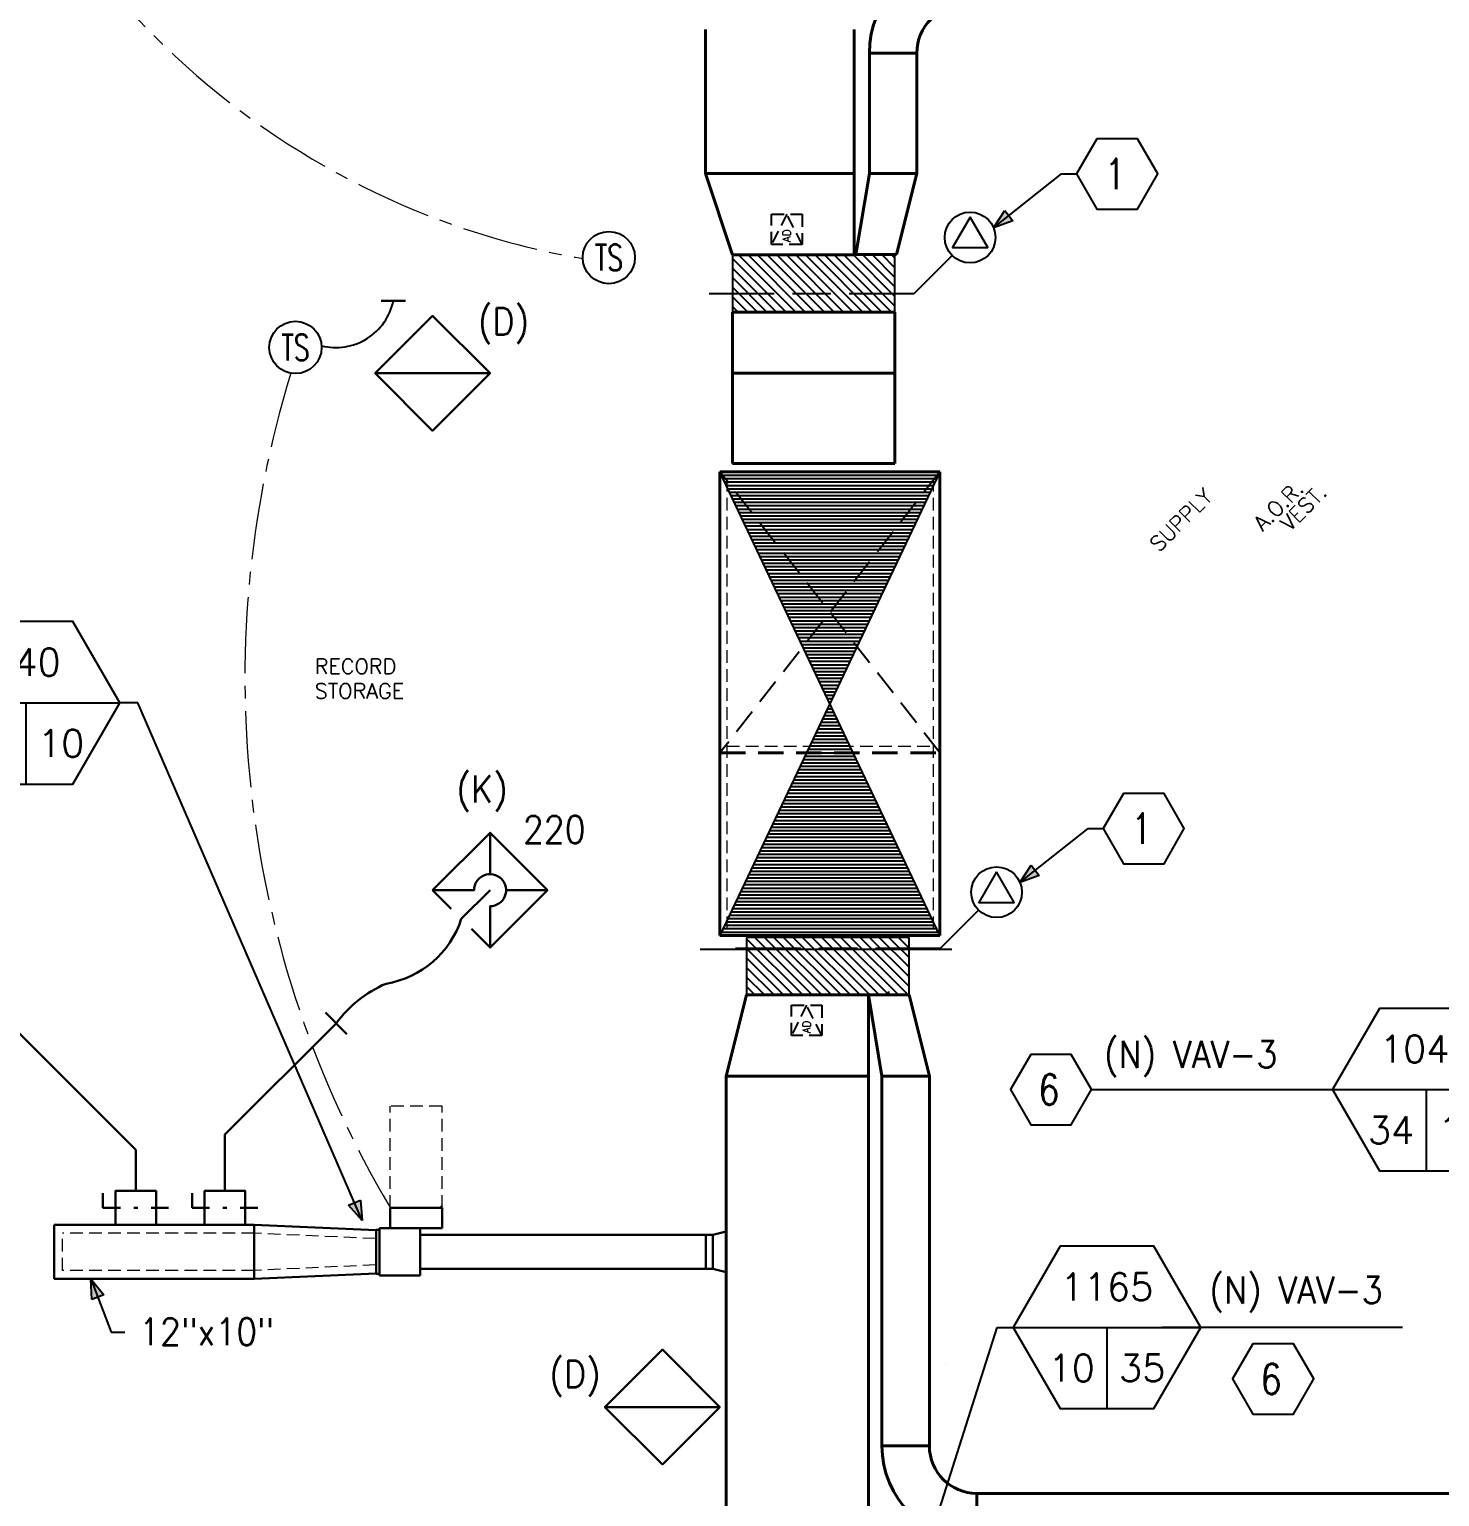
# Model space of a CAD drawing. Header units: inches. Extents: x 51 to 3278, y 66 to 1678.
# Drawn here: x 1997.8 to 2414.5, y 694.9 to 1128.5 of the extents above; entities that cross this region are included whole.
import ezdxf
from ezdxf.enums import TextEntityAlignment as Align

# ---------------------------------------------------------------- set-up
doc = ezdxf.new("R2010")
doc.units = ezdxf.units.IN
doc.header["$LTSCALE"] = 30
doc.header["$MEASUREMENT"] = 0
for name, pattern in [('CENTER2', [1.125, 0.75, -0.125, 0.125, -0.125]), ('HIDDEN', [0.375, 0.25, -0.125]), ('HIDDEN2', [0.1875, 0.125, -0.0625])]:
    doc.linetypes.add(name, pattern=pattern)
for name, color, linetype, lineweight in [('FAB', 4, 'Continuous', 25), ('LIN', 4, 'HIDDEN2', 18), ('m-devc-text', 71, 'Continuous', 25), ('M-HVAC-EXST-DUCT', 4, 'Continuous', 40), ('M-HVAC-FILL', 4, 'Continuous', 25), ('M-HVAC-NEWW-DIFF', 6, 'Continuous', 30), ('M-HVAC-NEWW-DUCT', 1, 'Continuous', 30), ('M-HVAC-NEWW-STAT', 3, 'Continuous', 25), ('M-HVAC-NEWW-STAT-WIRE', 2, 'CENTER2', 20), ('M-TEXT', 71, 'Continuous', 25), ('SLEEVE', 4, 'Continuous', 25)]:
    doc.layers.add(name, color=color, linetype=linetype, lineweight=lineweight)
doc.layers.add('HATCH-DU', color=4, linetype='Continuous')
doc.layers.add('ROOMNAMES', color=8, linetype='Continuous')
doc.styles.add('18STD', font='simplex.shx', dxfattribs={"height": 9})
doc.styles.add('A', font='SIMPLEX.shx', dxfattribs={"width": 0.9, "height": 8})
doc.styles.get("Standard").update_dxf_attribs({"font": 'simplex.shx'})
doc.dimstyles.get("Standard").update_dxf_attribs({"dimtxt": 0.18, "dimasz": 0.18, "dimexe": 0.18, "dimexo": 0.0625, "dimgap": 0.09, "dimtad": 0, "dimtih": 1, "dimtoh": 1, "dimdec": 4, "dimzin": 0, "dimdsep": 46, "dimtxsty": 'Standard', "dimcen": 0.09, "dimadec": 0, "dimazin": 0, "dimtfac": 1, "dimtdec": 4, "dimtofl": 0, "dimtmove": 0, "dimatfit": 3, "dimfxl": 1, "dimtolj": 1, "dimtzin": 0, "dimarcsym": 0})

# ---------------------------------------------------------------- blocks, each defined once
blk = doc.blocks.new('Hva-Ret01')
at = {"ltscale": 0.5}
blk.add_lwpolyline([(0, 24), (24, 0), (0, 0), (0, 24), (24, 0), (24, 24)], close=True, dxfattribs=at)
blk = doc.blocks.new('std-blk02')
blk.add_lwpolyline([(-0.0548, 0.1103), (-0.1173, 0.0021), (-0.0548, -0.1062), (0.0702, -0.1062), (0.1327, 0.0021), (0.0702, 0.1103)], close=True)
at = {"layer": 'M-TEXT', "width": 0.8}
blk.add_attdef('TYPE', text='', height=0.0938, dxfattribs=at).set_placement((0.0012, 0.0021), align=Align.MIDDLE)
blk = doc.blocks.new('Hva-Std03')
for p, q in [((-0.2887, 0), (0.2887, 0)), ((0, 0), (0, -0.25))]:
    blk.add_line(p, q)
blk.add_lwpolyline([(-0.1443, 0.25), (-0.2887, 0), (-0.1443, -0.25), (0.1443, -0.25), (0.2887, 0), (0.1443, 0.25)], close=True)
for p in [(0, 0.125), (-0.1083, -0.125), (0.1083, -0.125)]:
    blk.add_attdef('#', text='', height=0.0833).set_placement(p, align=Align.MIDDLE)
blk = doc.blocks.new('AHJ')
for p, q in [((-6, 2), (0, 0)), ((-6, -2), (-6, 2)), ((0, 0), (-6, -2))]:
    blk.add_line(p, q)
blk.add_solid([(0, 0), (-6, 2), (-6, -2)])
blk = doc.blocks.new('HVA-bkt2')
blk.add_line((0, 0.046875), (0, -0.046875))
blk = doc.blocks.new('Hva-Tst03')
at = {"ltscale": 0.35}
blk.add_circle((0, 0), 0.0804, dxfattribs=at)
at = {"layer": 'm-devc-text', "width": 0.7}
blk.add_attdef('TS', text='', height=0.0802, dxfattribs=at).set_placement((0, 0), align=Align.MIDDLE)
blk = doc.blocks.new('Hva-Dif01')
for p, q in [((0, 24), (8.65, 15.35)), ((24, 16.22), (24, 24)), ((12, 12), (24, 12)), ((8.65, 8.65), (0, 0)), ((24, 0), (24, 7.78))]:
    blk.add_line(p, q)
blk.add_lwpolyline([(24, 0), (0, 0), (0, 24), (24, 24), (15.35, 15.35, 2.414214), (15.35, 8.65)], format="xyb", close=True)
blk = doc.blocks.new('Hva-Ftg02')
blk.add_line((-0.1011, 0.0521), (-0.1011, 0.0975))
at = {"linetype": 'Continuous'}
for p, q in [((-0.0469, 0.0521), (-0.1011, 0.0521)), ((0.0059, 0.0521), (-0.0059, 0.0521)), ((0.1011, 0.0521), (0.0469, 0.0521))]:
    blk.add_line(p, q, dxfattribs=at)
blk.add_lwpolyline([(0.0625, 0), (0.0625, 0.1042), (-0.0625, 0.1042), (-0.0625, 0)])
blk = doc.blocks.new('Std-Blk14')
blk.add_lwpolyline([(0.0625, 0.1083), (0, 0), (0.0625, -0.1083), (0.1875, -0.1083), (0.25, 0), (0.1875, 0.1083)], close=True)
at = {"layer": 'M-TEXT', "width": 0.8}
blk.add_attdef('TYPE', text='', height=0.0938, dxfattribs=at).set_placement((0.1185, 0), align=Align.MIDDLE)

msp = doc.modelspace()

# ---------------------------------------------------------------- linework, layer by layer
at = {"layer": 'FAB', "linetype": 'HIDDEN2'}
for p, q in [((2217.1, 1073.9), (2226.1, 1073.9)), ((2217.1, 1064.9), (2217.1, 1073.9)), ((2221.6, 1073.9), (2217.1, 1064.9)), ((2226.1, 1064.9), (2221.6, 1073.9)), ((2226.1, 1073.9), (2226.1, 1064.9)), ((2226.1, 1064.9), (2217.1, 1064.9)), ((2222.95, 840.1), (2231.95, 840.1)), ((2222.95, 831.1), (2222.95, 840.1)), ((2227.45, 840.1), (2222.95, 831.1)), ((2231.95, 831.1), (2227.45, 840.1)), ((2231.95, 840.1), (2231.95, 831.1)), ((2231.95, 831.1), (2222.95, 831.1))]:
    msp.add_line(p, q, dxfattribs=at)
at = {"layer": 'FAB'}
for p, q in [((2266.86, 860.68), (2201.86, 997.68)), ((2266.86, 997.68), (2201.86, 860.68))]:
    msp.add_line(p, q, dxfattribs=at)
at = {"layer": 'FAB', "linetype": 'HIDDEN'}
for p, q in [((2266.86, 997.68), (2201.86, 914.68)), ((2266.86, 914.68), (2201.86, 997.68))]:
    msp.add_line(p, q, dxfattribs=at)
at = {"layer": 'HATCH-DU', "color": 8}
for p, q in [((2221.41, 1044.89), (2205.55, 1060.76)), ((2224.24, 1044.89), (2207.24, 1061.89)), ((2227.07, 1044.89), (2210.07, 1061.89)), ((2229.89, 1044.89), (2212.89, 1061.89)), ((2232.72, 1044.89), (2215.72, 1061.89)), ((2235.55, 1044.89), (2218.55, 1061.89)), ((2238.38, 1044.89), (2221.38, 1061.89)), ((2241.21, 1044.89), (2224.21, 1061.89)), ((2244.04, 1044.89), (2227.04, 1061.89)), ((2246.86, 1044.89), (2229.86, 1061.89)), ((2249.69, 1044.89), (2232.69, 1061.89)), ((2252.52, 1044.89), (2235.52, 1061.89)), ((2253.55, 1046.7), (2238.35, 1061.89)), ((2253.55, 1049.52), (2241.18, 1061.89)), ((2253.55, 1052.35), (2244.01, 1061.89)), ((2253.55, 1055.18), (2246.83, 1061.89)), ((2253.55, 1058.01), (2249.66, 1061.89)), ((2253.55, 1060.84), (2252.49, 1061.89)), ((2254.01, 1061.89), (2254.01, 1061.89)), ((2218.58, 1044.89), (2205.55, 1057.93)), ((2215.75, 1044.89), (2205.55, 1055.1)), ((2212.92, 1044.89), (2205.55, 1052.27)), ((2210.09, 1044.89), (2205.55, 1049.44)), ((2207.27, 1044.89), (2205.55, 1046.61)), ((2266.36, 996.62), (2202.36, 996.62)), ((2265.88, 995.62), (2202.84, 995.62)), ((2265.41, 994.62), (2203.31, 994.62)), ((2264.93, 993.62), (2203.79, 993.62)), ((2264.46, 992.62), (2204.26, 992.62)), ((2263.99, 991.62), (2204.73, 991.62)), ((2263.51, 990.62), (2205.21, 990.62)), ((2263.04, 989.62), (2205.68, 989.62)), ((2262.56, 988.62), (2206.16, 988.62)), ((2262.09, 987.62), (2206.63, 987.62)), ((2261.61, 986.62), (2207.11, 986.62)), ((2261.14, 985.62), (2207.58, 985.62)), ((2260.66, 984.62), (2208.06, 984.62)), ((2260.19, 983.62), (2208.53, 983.62)), ((2259.72, 982.62), (2209, 982.62)), ((2259.24, 981.62), (2209.48, 981.62)), ((2258.77, 980.62), (2209.95, 980.62)), ((2258.29, 979.62), (2210.43, 979.62)), ((2257.82, 978.62), (2210.9, 978.62)), ((2257.34, 977.62), (2211.38, 977.62)), ((2256.87, 976.62), (2211.85, 976.62)), ((2256.39, 975.62), (2212.33, 975.62)), ((2255.92, 974.62), (2212.8, 974.62)), ((2255.45, 973.62), (2213.27, 973.62)), ((2254.97, 972.62), (2213.75, 972.62)), ((2254.5, 971.62), (2214.22, 971.62)), ((2254.02, 970.62), (2214.7, 970.62)), ((2253.55, 969.62), (2215.17, 969.62)), ((2253.07, 968.62), (2215.65, 968.62)), ((2252.6, 967.62), (2216.12, 967.62)), ((2252.12, 966.62), (2216.6, 966.62)), ((2251.65, 965.62), (2217.07, 965.62)), ((2251.18, 964.62), (2217.54, 964.62)), ((2250.7, 963.62), (2218.02, 963.62)), ((2250.23, 962.62), (2218.49, 962.62)), ((2249.75, 961.62), (2218.97, 961.62)), ((2249.28, 960.62), (2219.44, 960.62)), ((2248.8, 959.62), (2219.92, 959.62)), ((2248.33, 958.62), (2220.39, 958.62)), ((2247.85, 957.62), (2220.87, 957.62)), ((2247.38, 956.62), (2221.34, 956.62)), ((2246.91, 955.62), (2221.81, 955.62)), ((2246.43, 954.62), (2222.29, 954.62)), ((2245.96, 953.62), (2222.76, 953.62)), ((2245.48, 952.62), (2223.24, 952.62)), ((2245.01, 951.62), (2223.71, 951.62)), ((2244.53, 950.62), (2224.19, 950.62)), ((2244.06, 949.62), (2224.66, 949.62)), ((2243.58, 948.62), (2225.14, 948.62)), ((2243.11, 947.62), (2225.61, 947.62)), ((2242.63, 946.62), (2226.08, 946.62)), ((2242.16, 945.62), (2226.56, 945.62)), ((2241.69, 944.62), (2227.03, 944.62)), ((2241.21, 943.62), (2227.51, 943.62)), ((2240.74, 942.62), (2227.98, 942.62)), ((2240.26, 941.62), (2228.46, 941.62)), ((2239.79, 940.62), (2228.93, 940.62)), ((2239.31, 939.62), (2229.41, 939.62)), ((2238.84, 938.62), (2229.88, 938.62)), ((2238.36, 937.62), (2230.35, 937.62)), ((2237.89, 936.62), (2230.83, 936.62)), ((2237.42, 935.62), (2231.3, 935.62)), ((2236.94, 934.62), (2231.78, 934.62)), ((2236.47, 933.62), (2232.25, 933.62)), ((2235.99, 932.62), (2232.73, 932.62)), ((2235.52, 931.62), (2233.2, 931.62)), ((2235.04, 930.62), (2233.68, 930.62)), ((2234.62, 928.62), (2234.09, 928.62)), ((2234.57, 929.62), (2234.15, 929.62)), ((2237, 923.62), (2231.72, 923.62)), ((2236.52, 924.62), (2232.2, 924.62)), ((2236.05, 925.62), (2232.67, 925.62)), ((2235.57, 926.62), (2233.15, 926.62)), ((2235.1, 927.62), (2233.62, 927.62)), ((2238.89, 919.62), (2229.82, 919.62)), ((2238.42, 920.62), (2230.3, 920.62)), ((2237.95, 921.62), (2230.77, 921.62)), ((2237.47, 922.62), (2231.25, 922.62)), ((2240.79, 915.62), (2227.93, 915.62)), ((2240.32, 916.62), (2228.4, 916.62)), ((2239.84, 917.62), (2228.88, 917.62)), ((2239.37, 918.62), (2229.35, 918.62)), ((2243.16, 910.62), (2225.55, 910.62)), ((2242.69, 911.62), (2226.03, 911.62)), ((2242.22, 912.62), (2226.5, 912.62)), ((2241.74, 913.62), (2226.98, 913.62)), ((2241.27, 914.62), (2227.45, 914.62)), ((2245.06, 906.62), (2223.66, 906.62)), ((2244.59, 907.62), (2224.13, 907.62)), ((2244.11, 908.62), (2224.61, 908.62)), ((2243.64, 909.62), (2225.08, 909.62)), ((2246.96, 902.62), (2221.76, 902.62)), ((2246.49, 903.62), (2222.23, 903.62)), ((2246.01, 904.62), (2222.71, 904.62)), ((2245.54, 905.62), (2223.18, 905.62)), ((2249.33, 897.62), (2219.39, 897.62)), ((2248.86, 898.62), (2219.86, 898.62)), ((2248.38, 899.62), (2220.34, 899.62)), ((2247.91, 900.62), (2220.81, 900.62)), ((2247.43, 901.62), (2221.28, 901.62)), ((2251.23, 893.62), (2217.49, 893.62)), ((2250.76, 894.62), (2217.96, 894.62)), ((2250.28, 895.62), (2218.44, 895.62)), ((2249.81, 896.62), (2218.91, 896.62)), ((2253.13, 889.62), (2215.59, 889.62)), ((2252.65, 890.62), (2216.07, 890.62)), ((2252.18, 891.62), (2216.54, 891.62)), ((2251.71, 892.62), (2217.01, 892.62)), ((2255.5, 884.62), (2213.22, 884.62)), ((2255.03, 885.62), (2213.69, 885.62)), ((2254.55, 886.62), (2214.17, 886.62)), ((2254.08, 887.62), (2214.64, 887.62)), ((2253.6, 888.62), (2215.12, 888.62)), ((2257.4, 880.62), (2211.32, 880.62)), ((2256.92, 881.62), (2211.8, 881.62)), ((2256.45, 882.62), (2212.27, 882.62)), ((2255.98, 883.62), (2212.74, 883.62)), ((2259.3, 876.62), (2209.42, 876.62)), ((2258.82, 877.62), (2209.9, 877.62)), ((2258.35, 878.62), (2210.37, 878.62)), ((2257.87, 879.62), (2210.85, 879.62)), ((2261.67, 871.62), (2207.05, 871.62)), ((2261.19, 872.62), (2207.53, 872.62)), ((2260.72, 873.62), (2208, 873.62)), ((2260.25, 874.62), (2208.47, 874.62)), ((2259.77, 875.62), (2208.95, 875.62)), ((2263.57, 867.62), (2205.15, 867.62)), ((2263.09, 868.62), (2205.63, 868.62)), ((2262.62, 869.62), (2206.1, 869.62)), ((2262.14, 870.62), (2206.58, 870.62)), ((2265.46, 863.62), (2203.26, 863.62)), ((2264.99, 864.62), (2203.73, 864.62)), ((2264.52, 865.62), (2204.2, 865.62)), ((2264.04, 866.62), (2204.68, 866.62)), ((2266.41, 861.62), (2202.31, 861.62)), ((2265.94, 862.62), (2202.78, 862.62)), ((2226.31, 843.14), (2209.73, 859.72)), ((2229.14, 843.14), (2212.14, 860.14)), ((2231.97, 843.14), (2214.97, 860.14)), ((2234.8, 843.14), (2217.8, 860.14)), ((2237.63, 843.14), (2220.63, 860.14)), ((2240.45, 843.14), (2223.45, 860.14)), ((2243.28, 843.14), (2226.28, 860.14)), ((2246.11, 843.14), (2229.11, 860.14)), ((2248.94, 843.14), (2231.94, 860.14)), ((2251.77, 843.14), (2234.77, 860.14)), ((2254.6, 843.14), (2237.6, 860.14)), ((2257.43, 843.14), (2240.43, 860.14)), ((2257.73, 845.66), (2243.25, 860.14)), ((2257.73, 848.49), (2246.08, 860.14)), ((2257.73, 851.32), (2248.91, 860.14)), ((2257.73, 854.15), (2251.74, 860.14)), ((2257.73, 856.98), (2254.57, 860.14)), ((2196.01, 856.62), (2270.37, 856.62)), ((2223.48, 843.14), (2209.73, 856.89)), ((2220.66, 843.14), (2209.73, 854.07)), ((2217.83, 843.14), (2209.73, 851.24)), ((2215, 843.14), (2209.73, 848.41)), ((2212.17, 843.14), (2209.73, 845.58)), ((2251.73, 843.14), (2251.73, 844.14))]:
    msp.add_line(p, q, dxfattribs=at)
at = {"layer": 'HATCH-DU'}
msp.add_line((2266.83, 997.62), (2201.89, 997.62), dxfattribs=at)
at = {"layer": 'LIN'}
for p, q in [((2203.86, 995.68), (2264.86, 995.68)), ((2203.86, 995.68), (2203.86, 862.68)), ((2264.86, 995.68), (2264.86, 862.68)), ((2203.86, 916.68), (2264.86, 916.68)), ((2203.86, 862.68), (2264.86, 862.68)), ((2119.74, 810.23), (2104.39, 810.23)), ((2104.39, 780.23), (2104.39, 810.23)), ((2119.74, 780.23), (2119.74, 810.23)), ((2007.61, 761.73), (2007.61, 772.73)), ((2064.24, 772.73), (2007.61, 772.73)), ((2100.12, 771.11), (2064.12, 772.73)), ((2100.12, 763.35), (2064.12, 761.73)), ((2064.24, 761.73), (2007.61, 761.73))]:
    msp.add_line(p, q, dxfattribs=at)
at = {"layer": 'M-HVAC-EXST-DUCT'}
for p, q in [((2197.55, 1128.47), (2197.55, 1085.88)), ((2241.55, 1128.47), (2241.55, 1080.81)), ((2246.01, 1085.89), (2246.01, 1121.47)), ((2246.01, 1121.47), (2260.01, 1121.47)), ((2260.01, 1085.89), (2260.01, 1121.47)), ((2197.55, 1085.88), (2205.55, 1061.88)), ((2241.55, 1085.88), (2197.55, 1085.88)), ((2241.55, 1085.88), (2241.55, 1061.88)), ((2242.01, 1061.89), (2246.01, 1085.89)), ((2246.01, 1085.89), (2260.01, 1085.89)), ((2254.01, 1061.89), (2260.01, 1085.89)), ((2205.55, 1061.88), (2205.55, 1061.89)), ((2205.55, 1061.88), (2205.55, 1061.88)), ((2241.55, 1061.88), (2205.55, 1061.88)), ((2241.55, 1061.88), (2241.55, 1061.89)), ((2241.55, 1061.88), (2241.55, 1061.88)), ((2242.01, 1061.89), (2242.01, 1061.89)), ((2242.01, 1061.89), (2254.01, 1061.89)), ((2205.55, 1044.88), (2205.55, 1044.89)), ((2205.55, 1044.88), (2205.55, 1044.88)), ((2205.55, 1026.88), (2205.55, 1044.88)), ((2205.55, 1044.88), (2253.55, 1044.88)), ((2253.55, 1044.88), (2253.55, 1044.89)), ((2253.55, 1044.88), (2253.55, 1044.88)), ((2253.55, 1026.88), (2253.55, 1044.88)), ((2205.55, 1000.14), (2205.55, 1026.88)), ((2205.55, 1026.88), (2205.55, 1026.88)), ((2205.55, 1026.88), (2253.55, 1026.88)), ((2205.55, 1026.88), (2253.55, 1026.88)), ((2253.55, 1000.14), (2253.55, 1026.88)), ((2253.55, 1026.88), (2253.55, 1026.88)), ((2201.86, 997.68), (2266.86, 997.68)), ((2201.86, 997.68), (2201.86, 860.68)), ((2205.55, 1000.14), (2253.55, 1000.14)), ((2206, 997.68), (2254, 997.68)), ((2266.86, 997.68), (2266.86, 860.68)), ((2201.86, 860.68), (2266.86, 860.68)), ((2209.73, 843.14), (2203.73, 819.14)), ((2209.73, 843.14), (2209.73, 843.14)), ((2245.73, 843.14), (2209.73, 843.14)), ((2245.73, 843.14), (2245.73, 843.15)), ((2245.73, 843.14), (2245.73, 843.14)), ((2249.73, 819.14), (2245.73, 843.14)), ((2245.73, 843.14), (2245.73, 819.14)), ((2245.73, 843.14), (2245.73, 843.14)), ((2245.73, 843.14), (2257.73, 843.14)), ((2257.73, 843.14), (2257.73, 843.15)), ((2257.73, 843.14), (2257.73, 843.14)), ((2263.73, 819.14), (2257.73, 843.14)), ((2203.73, 819.14), (2203.73, 669.61)), ((2245.73, 819.14), (2203.73, 819.14)), ((2245.73, 819.15), (2245.73, 749.74)), ((2245.73, 819.14), (2245.73, 819.15)), ((2245.73, 819.14), (2245.73, 819.14)), ((2249.73, 819.14), (2249.73, 819.15)), ((2249.73, 733.85), (2249.73, 819.14)), ((2249.73, 819.14), (2249.73, 819.14)), ((2249.73, 819.14), (2263.73, 819.14)), ((2249.73, 819.14), (2263.73, 819.14)), ((2263.73, 819.14), (2263.73, 819.15)), ((2263.73, 819.14), (2263.73, 819.14)), ((2263.73, 819.14), (2263.73, 709.85)), ((2245.73, 749.74), (2245.73, 725.74)), ((2245.73, 749.74), (2245.73, 749.74)), ((2249.73, 733.85), (2249.73, 709.85)), ((2249.73, 733.85), (2249.73, 733.85)), ((2268.42, 733.85), (2268.42, 733.85)), ((2245.73, 725.74), (2245.73, 725.75)), ((2245.73, 725.74), (2245.73, 669.61)), ((2245.73, 725.74), (2245.73, 725.74)), ((2263.73, 709.85), (2249.73, 709.85)), ((2450.38, 695.85), (2277.73, 695.85)), ((2277.73, 695.85), (2277.73, 681.85))]:
    msp.add_line(p, q, dxfattribs=at)
at = {"layer": 'M-HVAC-EXST-DUCT', "linetype": 'HIDDEN'}
msp.add_line((2201.86, 914.68), (2266.86, 914.68), dxfattribs=at)
at = {"layer": 'M-HVAC-EXST-DUCT'}
for centre, radius, start, end in [((2274.01, 1121.47), 28, 90, 180), ((2274.01, 1121.47), 14, 90, 180), ((2277.73, 709.85), 28, 179.9996, 269.9996), ((2277.73, 709.85), 14, 179.9996, 269.9996)]:
    msp.add_arc(centre, radius, start, end, dxfattribs=at)
at = {"layer": 'M-HVAC-FILL'}
for p, q in [((2270.46, 1061.66), (2259.23, 1050.44)), ((2198.66, 1050.44), (2217.89, 1050.44)), ((2223.24, 1050.44), (2234.65, 1050.44)), ((2240.01, 1050.44), (2259.23, 1050.44)), ((2278.28, 868.19), (2267.06, 856.97)), ((2206.48, 856.97), (2225.71, 856.97)), ((2231.06, 856.97), (2242.47, 856.97)), ((2247.83, 856.97), (2267.06, 856.97))]:
    msp.add_line(p, q, dxfattribs=at)
for points in [[(2275.76, 1072.96), (2270.56, 1063.96), (2280.96, 1063.96)], [(2283.58, 879.49), (2278.38, 870.49), (2288.78, 870.49)]]:
    msp.add_lwpolyline(points, close=True, dxfattribs=at)
for centre in [(2275.76, 1066.96), (2283.58, 873.49)]:
    msp.add_circle(centre, 7.5, dxfattribs=at)
at = {"layer": 'M-HVAC-NEWW-DUCT'}
for p, q in [((2029.26, 797.32), (1983.82, 842.76, 0)), ((2055.58, 801.86), (2088.44, 834.72, 0)), ((2055.58, 785.23), (2055.58, 801.86)), ((2029.26, 785.23), (2029.26, 797.32)), ((2119.74, 780.82), (2119.15, 780.23)), ((2104.39, 774.23), (2104.39, 780.23)), ((2119.74, 780.23), (2104.39, 780.23)), ((2119.74, 774.23), (2119.74, 780.23)), ((2064.24, 775.23), (2005.11, 775.23)), ((2005.11, 759.23), (2005.11, 775.23)), ((2100.24, 773.61), (2064.24, 775.23)), ((2064.24, 759.23), (2064.24, 775.23)), ((2101.24, 773.73), (2100.24, 773.73)), ((2100.24, 760.73), (2100.24, 773.73)), ((2100.24, 773.61), (2100.24, 773.61)), ((2100.24, 760.86), (2100.24, 773.61)), ((2101.24, 773.73), (2101.24, 774.23)), ((2119.74, 774.23), (2101.24, 774.23)), ((2101.24, 760.73), (2101.24, 773.73)), ((2113.24, 760.23), (2113.24, 774.23)), ((2197.73, 772.23), (2113.24, 772.23)), ((2199.73, 772.23), (2197.73, 772.23)), ((2197.73, 762.23), (2197.73, 772.23)), ((2197.73, 762.23), (2197.73, 772.23)), ((2203.73, 773.23), (2199.73, 772.23)), ((2199.73, 762.23), (2199.73, 772.23)), ((2203.73, 761.23), (2203.73, 773.23)), ((2064.24, 759.23), (2005.11, 759.23)), ((2100.24, 760.86), (2064.24, 759.23)), ((2100.24, 760.86), (2100.24, 760.86)), ((2101.24, 760.73), (2100.24, 760.73)), ((2101.24, 760.23), (2101.24, 760.73)), ((2113.24, 760.23), (2101.24, 760.23)), ((2197.73, 762.23), (2113.24, 762.23)), ((2199.73, 762.23), (2197.73, 762.23)), ((2203.73, 761.23), (2199.73, 762.23))]:
    msp.add_line(p, q, dxfattribs=at)
for centre, radius, start, end in [((2098.61, 874.28, 0), 28.2, 279.3506, 342.0821), ((2117.36, 813.53, 0), 35.85, 113.2721, 143.7542)]:
    msp.add_arc(centre, radius, start, end, dxfattribs=at)
at = {"layer": 'M-HVAC-NEWW-STAT-WIRE'}
for centre, radius, start, end in [((2201.35, 1292.42), 235.13, 193.7691, 260.1982), ((2368.19, 936.72), 306.68, 162.9036, 210.6623)]:
    msp.add_arc(centre, radius, start, end, dxfattribs=at)
at = {"layer": 'M-TEXT'}
for p, q in [((2311.68, 815.17), (2382.82, 815.17)), ((2403.52, 744.88), (2332.38, 744.88))]:
    msp.add_line(p, q, dxfattribs=at)
msp.add_arc((2088.33, 1051.87), 17.43, 256.0503, 348.1179, dxfattribs=at)
at = {"layer": 'SLEEVE'}
for p, q in [((2205.55, 1061.89), (2205.55, 1044.89)), ((2253.55, 1061.89), (2205.55, 1061.89)), ((2253.55, 1044.89), (2253.55, 1061.89)), ((2205.55, 1044.89), (2253.55, 1044.89)), ((2209.73, 860.14), (2209.73, 843.14)), ((2257.73, 860.14), (2209.73, 860.14)), ((2257.73, 859.81), (2257.4, 860.14)), ((2257.73, 843.14), (2257.73, 860.14)), ((2209.73, 843.14), (2257.73, 843.14))]:
    msp.add_line(p, q, dxfattribs=at)

# ---------------------------------------------------------------- block references
at = {"layer": 'M-HVAC-NEWW-DIFF', "rotation": 225}
for name, p in [('Hva-Ret01', (2116.96, 1043.8, 0)), ('Hva-Dif01', (2133.93, 891.06, 0)), ('Hva-Ret01', (2184.84, 738.33, 0))]:
    msp.add_blockref(name, p, dxfattribs=at)
at = {"layer": 'M-HVAC-NEWW-DUCT'}
for p, xscale, yscale, zscale, rotation in [((2105.39, 1048.28, 0), 76.80000000000001, 76.80000000000001, 76.80000000000001, 270.0000026769697), ((2088.45, 834.72, 0), 96, 96, 96, 225.0000457480346)]:
    msp.add_blockref('HVA-bkt2', p, dxfattribs=dict(at, xscale=xscale, yscale=yscale, zscale=zscale, rotation=rotation))
at = {"layer": 'M-HVAC-NEWW-DUCT', "xscale": 96, "yscale": 96, "zscale": 96}
for p in [(2029.26, 775.23), (2055.58, 775.23)]:
    msp.add_blockref('Hva-Ftg02', p, dxfattribs=at)
at = {"layer": 'M-HVAC-NEWW-STAT', "xscale": 96, "yscale": 96, "zscale": 96}
for p in [(2169.03, 1061.02), (2076.43, 1034.47)]:
    msp.add_blockref('Hva-Tst03', p, dxfattribs=at).add_auto_attribs({'TS': 'TS'})
at = {"layer": 'M-TEXT', "xscale": 96, "yscale": 96, "zscale": 96}
for name, p, values in [('Std-Blk14', (2307.23, 1085.75), {'TYPE': '1'}), ('Std-Blk14', (2315.05, 892.28), {'TYPE': '1'}), ('std-blk02', (2298.93, 814.97), {'TYPE': '6'}), ('std-blk02', (2364.57, 729.45), {'TYPE': '6'})]:
    msp.add_blockref(name, p, dxfattribs=at).add_auto_attribs(values)
at = {"layer": 'M-TEXT'}
ref = msp.add_blockref('Hva-Std03', (1996.81, 929.46), dxfattribs=dict(at, xscale=96, yscale=96, zscale=96))
ref.add_attrib('#', '440', dxfattribs={"layer": '0', "height": 8}).set_placement((1996.81, 941.46), align=Align.MIDDLE)
ref.add_attrib('#', '36', dxfattribs={"layer": '0', "height": 8}).set_placement((1986.42, 917.46), align=Align.MIDDLE)
ref.add_attrib('#', '10', dxfattribs={"layer": '0', "height": 8}).set_placement((2007.21, 917.46), align=Align.MIDDLE)
ref = msp.add_blockref('Hva-Std03', (2410.53, 815.17), dxfattribs=dict(at, xscale=96, yscale=96, zscale=96))
ref.add_attrib('#', '1040', dxfattribs={"layer": '0', "height": 8}).set_placement((2410.53, 827.17), align=Align.MIDDLE)
ref.add_attrib('#', '34', dxfattribs={"layer": '0', "height": 8}).set_placement((2400.14, 803.17), align=Align.MIDDLE)
ref.add_attrib('#', '10', dxfattribs={"layer": '0', "height": 8}).set_placement((2420.92, 803.17), align=Align.MIDDLE)
ref = msp.add_blockref('Hva-Std03', (2316.19, 744.88), dxfattribs=dict(at, xscale=96, yscale=96, zscale=96))
ref.add_attrib('#', '1165', dxfattribs={"layer": '0', "height": 8}).set_placement((2316.19, 756.88), align=Align.MIDDLE)
ref.add_attrib('#', '10', dxfattribs={"layer": '0', "height": 8}).set_placement((2305.79, 732.88), align=Align.MIDDLE)
ref.add_attrib('#', '35', dxfattribs={"layer": '0', "height": 8}).set_placement((2326.58, 732.88), align=Align.MIDDLE)

# ---------------------------------------------------------------- texts
at = {"layer": 'FAB', "linetype": 'HIDDEN2'}
for p in [(2222.73, 1065.61), (2228.57, 831.81)]:
    msp.add_text('AD', height=2.25, rotation=90, dxfattribs=at).set_placement(p)
at = {"layer": 'M-HVAC-EXST-DUCT'}
for s, height, p in [('LEFT TRANSITION                         AHU-1               Supply              172.571   158.571   172.571   158.571   44.000    36.000    24.000    3.14159   0.000     0.000     0.949     RIGHT               ', 0.00001, (2205.55, 1061.88)), ('LEFT TRANSITION                         AHU-1               Supply              172.571   158.571   172.571   158.571   44.000    36.000    24.000    3.14159   0.000     0.000     1.000     LEFT                ', 0.00001, (2241.55, 1061.88)), ('OFFSET                                  AHU-1               Supply              118.000   104.000   122.000   108.000   48.000    48.000    18.000    0.00000   -167.471  -167.471  1.000     LEFT                ', 0.00001, (2205.55, 1044.88)), ('OFFSET                                  AHU-1               Supply              118.000   104.000   122.000   108.000   48.000    48.000    18.000    0.00000   -167.471  -167.471  1.000     RIGHT               ', 0.00001, (2253.55, 1044.88)), ('LEFT TRANSITION                         AHU-1               Supply              121.000   107.000   121.000   107.000   14.000    12.000    24.000    0.00000   0.000     0.000     0.986     LEFT                ', 0.00001, (2245.73, 843.14)), ('12.00000  14.00000  0.00000             AHU-1               Supply              LEFT TRANSITION                         0.00000   121.00000 14.00000  14.00000  0.00000                                 RECTANGULAR         6S013     _1213496-m13113     ', 0.001, (2251.73, 843.14)), ('121.00000                                                                                 9544                          6S        TAG                 24.00000  -4.00000  0.00000   0.00000                                                               ', 0.001, (2251.73, 843.14)), ('                                                                                                                                                      11        ', 0.001, (2251.73, 843.14)), ('LEFT TRANSITION                         AHU-1               Supply              121.000   107.000   121.000   107.000   14.000    12.000    24.000    0.00000   0.000     0.000     0.970     RIGHT               ', 0.00001, (2257.73, 843.14)), ('LEFT TRANSITION                         AHU-1               Supply              121.000   107.000   121.000   107.000   36.000    42.000    24.000    3.14159   0.000     0.000     1.000     LEFT                ', 0.00001, (2245.73, 819.14)), ('OFFSET                                  AHU-1               Supply              122.000   108.000   130.000   116.000   42.000    42.000    24.000    3.14159   -161.565  -161.565  1.000     LEFT      ', 0.00001, (2245.73, 725.74))]:
    msp.add_text(s, height=height, rotation=90, dxfattribs=at).set_placement(p)
at = {"layer": 'M-HVAC-EXST-DUCT', "flags": 1}
for p in [(2249.73, 819.14), (2263.73, 819.14)]:
    msp.add_attdef('V1', p, '', height=0.00001, rotation=90, dxfattribs=at)
at = {"layer": 'M-TEXT', "style": 'A', "width": 0.9}
for s, p in [('(D)', (2130.32, 1038.16)), ('(K)', (2123.99, 899.97)), ('220', (2143.64, 888.01)), ('(N) VAV-3', (2315.29, 821.59)), ('(N) VAV-3', (2346.44, 751.95)), ('12"x10"', (2030.25, 739.61)), ('(D)', (2151.45, 727.11))]:
    msp.add_text(s, height=8, dxfattribs=at).set_placement(p)
at = {"layer": 'ROOMNAMES', "linetype": 'Continuous', "style": '18STD'}
for s, p in [('SUPPLY', (2331.59, 973.77, 0)), ('A.O.R.', (2362.25, 979.93, 0)), ('VEST.', (2370.19, 979.88, 0))]:
    msp.add_text(s, height=4.5, rotation=45, dxfattribs=at).set_placement(p)
at = {"layer": 'ROOMNAMES', "color": 7, "linetype": 'Continuous', "style": '18STD'}
for s, p in [('RECORD ', (2082.13, 937.98, 0)), ('STORAGE', (2082.13, 930.69, 0))]:
    msp.add_text(s, height=4.5, dxfattribs=at).set_placement(p)

# ---------------------------------------------------------------- leaders
at = {"layer": 'M-TEXT'}
for points in [[(2282.68, 1069.86), (2302.78, 1085.75), (2307.23, 1085.75)], [(2096.17, 776.45), (2029.83, 929.46), (2024.53, 929.46)], [(2290.5, 876.39), (2310.6, 892.28), (2315.05, 892.28)], [(2016, 759.23), (2022, 743.5), (2026, 743.5)], [(2217.72, 536.91), (2283.74, 744.88), (2288.47, 744.88)]]:
    msp.add_leader(points, dimstyle='Standard', override={"dimscale": 96, "dimasz": 0.01, "dimldrblk": 'AHJ'}, dxfattribs=at)

doc.saveas('drawing.dxf')
